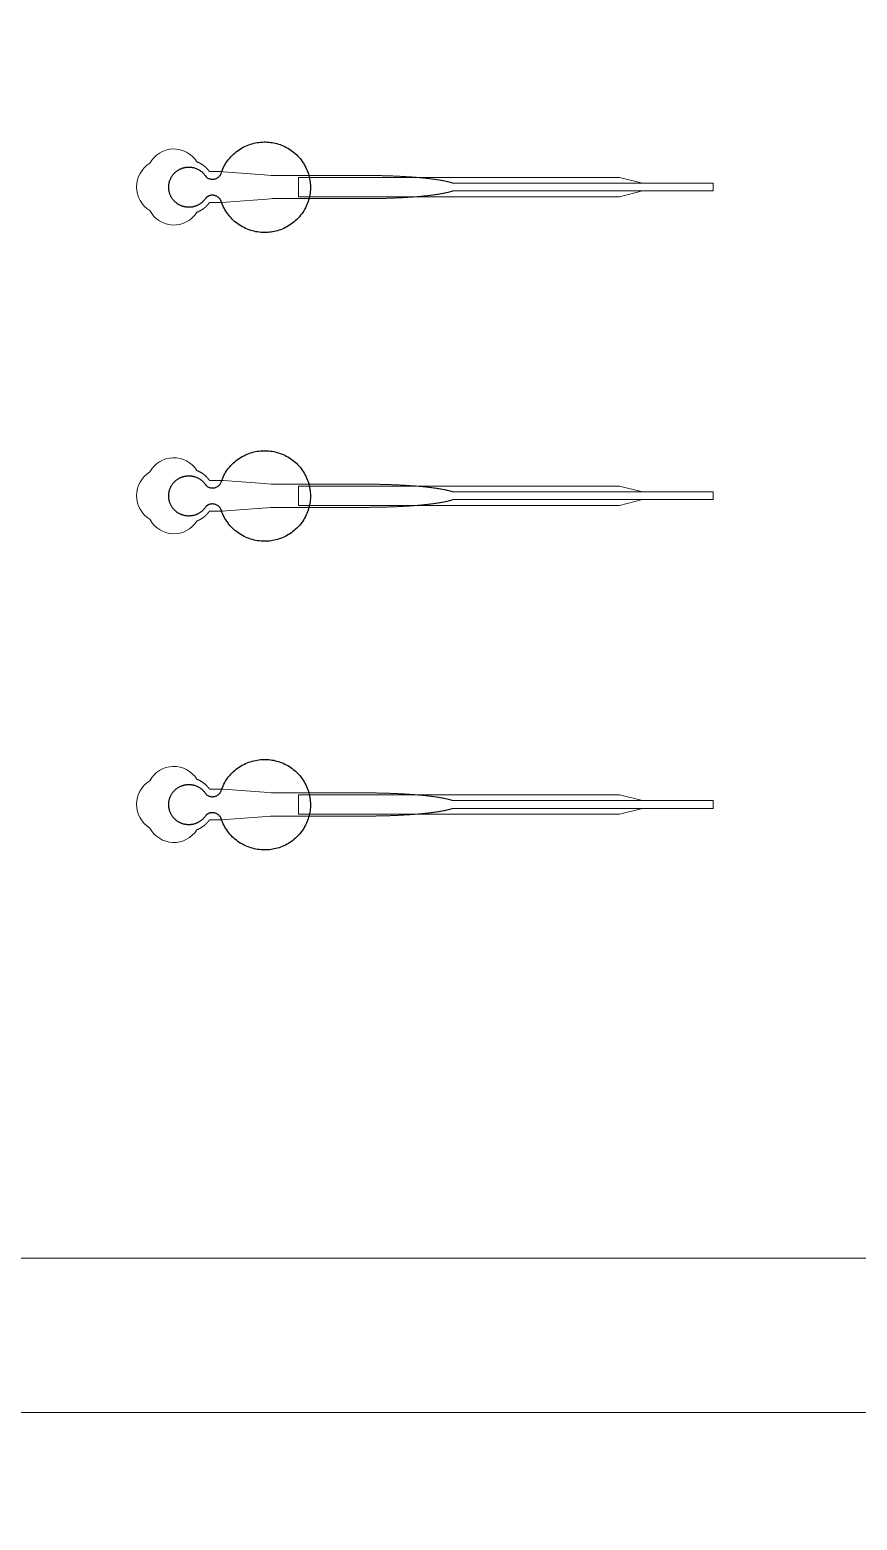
# Model space of a CAD drawing. Header units: inches. Extents: x -52997 to 52003, y -52254 to 52746.
# Drawn here: x -16880 to -11519, y -20643 to -10988 of the extents above; entities that cross this region are included whole.
import ezdxf

# ---------------------------------------------------------------- set-up
doc = ezdxf.new("R2010")
doc.units = ezdxf.units.IN
doc.header["$MEASUREMENT"] = 0
doc.layers.add('1', color=1, linetype='Continuous')
doc.layers.add('2', color=140, linetype='Continuous', lineweight=0)
doc.layers.add('3', color=90, linetype='Continuous', lineweight=0)

msp = doc.modelspace()

# ---------------------------------------------------------------- linework, layer by layer
at = {"layer": '1'}
for points in [[(-16283.4, -47485.7), (0, -47485.7), (16283.4, -47485.7, 5.999107)], [(-16250, -47285.7), (0, -47285.7), (16250, -47285.7, 5.986812)], [(-13685.8, -45485.7), (0, -45485.7), (13685.8, -45485.7, 6.794322)]]:
    msp.add_lwpolyline(points, format="xyb", close=True, dxfattribs=at)
msp.add_circle((-497.2, 245.8), 52500, dxfattribs=at)
for points in [[(-15740.3, -12078.6), (-15718.1, -12055.5), (-15686.5, -12060.7), (-15654.8, -12065.9), (-15641.2, -12094.9), (-15565.8, -12335.8), (-15313.8, -12298.1), (-15061.8, -12260.4), (-15061.7, -12008.3), (-15061.5, -11756.1), (-15313.5, -11718.2), (-15565.5, -11680.3), (-15641.1, -11921.1), (-15654.4, -11949.6), (-15685.2, -11955.3), (-15716.1, -11961.1), (-15738.7, -11939.3), (-15790, -11855.9), (-15884.4, -11882), (-15978.8, -11908.1), (-15980, -12006), (-15981.2, -12104), (-15887.4, -12132.4), (-15793.7, -12160.8), (-15740.3, -12078.6)], [(-15740.3, -14078.6), (-15718.1, -14055.5), (-15686.5, -14060.7), (-15654.8, -14065.9), (-15641.2, -14094.9), (-15565.8, -14335.8), (-15313.8, -14298.1), (-15061.8, -14260.4), (-15061.7, -14008.3), (-15061.5, -13756.1), (-15313.5, -13718.2), (-15565.5, -13680.3), (-15641.1, -13921.1), (-15654.4, -13949.6), (-15685.2, -13955.3), (-15716.1, -13961.1), (-15738.7, -13939.3), (-15790, -13855.9), (-15884.4, -13882), (-15978.8, -13908.1), (-15980, -14006), (-15981.2, -14104), (-15887.4, -14132.4), (-15793.7, -14160.8), (-15740.3, -14078.6)], [(-15740.3, -16078.6), (-15718.1, -16055.5), (-15686.5, -16060.7), (-15654.8, -16065.9), (-15641.2, -16094.9), (-15565.8, -16335.8), (-15313.8, -16298.1), (-15061.8, -16260.4), (-15061.7, -16008.3), (-15061.5, -15756.1), (-15313.5, -15718.2), (-15565.5, -15680.3), (-15641.1, -15921.1), (-15654.4, -15949.6), (-15685.2, -15955.3), (-15716.1, -15961.1), (-15738.7, -15939.3), (-15790, -15855.9), (-15884.4, -15882), (-15978.8, -15908.1), (-15980, -16006), (-15981.2, -16104), (-15887.4, -16132.4), (-15793.7, -16160.8), (-15740.3, -16078.6)]]:
    msp.add_rational_spline(points, [1, 0.884783429184, 1, 0.884783429184, 1, 0.758252289935, 1, 0.758252289935, 1, 0.758252289935, 1, 0.758252289935, 1, 0.888941908896, 1, 0.888941908896, 1, 0.79946124759, 1, 0.79946124759, 1, 0.79946124759, 1, 0.79946124759, 1], degree=2, knots=[0, 0, 0, 0.969535, 0.969535, 1.939069, 1.939069, 3.359405, 3.359405, 4.779741, 4.779741, 6.200078, 6.200078, 7.620414, 7.620414, 8.571947, 8.571947, 9.52348, 9.52348, 10.812277, 10.812277, 12.101074, 12.101074, 13.389871, 13.389871, 14.678668, 14.678668, 14.678668], dxfattribs=at)
at = {"layer": '2'}
for points in [[(-16283.4, -47485.7), (0, -47485.7), (16283.4, -47485.7, 5.999107)], [(-16250, -47285.7), (0, -47285.7), (16250, -47285.7, 5.986812)], [(-13685.8, -45485.7), (0, -45485.7), (13685.8, -45485.7, 6.794322)], [(-15797.6, -12170.4), (-15797.3, -12170.3), (-15796.4, -12170), (-15795.6, -12169.7), (-15794.7, -12169.3), (-15793.9, -12169), (-15793, -12168.6), (-15792.2, -12168.3), (-15791.3, -12167.9), (-15790.5, -12167.5), (-15789.6, -12167.2), (-15788.8, -12166.8), (-15787.9, -12166.4), (-15787.1, -12166), (-15786.2, -12165.6), (-15785.3, -12165.2), (-15784.5, -12164.8), (-15783.6, -12164.4), (-15782.8, -12163.9), (-15781.9, -12163.5), (-15781.1, -12163.1), (-15780.2, -12162.6), (-15779.3, -12162.2), (-15778.5, -12161.7), (-15777.6, -12161.3), (-15776.8, -12160.8), (-15775.9, -12160.3), (-15775.1, -12159.9), (-15774.2, -12159.4), (-15773.3, -12158.9), (-15772.5, -12158.4), (-15771.6, -12157.9), (-15770.8, -12157.4), (-15769.9, -12156.9), (-15769.1, -12156.4), (-15768.2, -12155.8), (-15767.4, -12155.3), (-15766.5, -12154.8), (-15765.7, -12154.2), (-15764.9, -12153.7), (-15764, -12153.1), (-15763.2, -12152.6), (-15762.3, -12152), (-15761.5, -12151.4), (-15760.7, -12150.9), (-15759.8, -12150.3), (-15759, -12149.7), (-15758.2, -12149.1), (-15757.4, -12148.5), (-15756.5, -12147.9), (-15755.7, -12147.3), (-15754.9, -12146.7), (-15754.1, -12146.1), (-15753.3, -12145.5), (-15752.5, -12144.8), (-15751.7, -12144.2), (-15750.9, -12143.6), (-15750.1, -12142.9), (-15749.3, -12142.3), (-15748.5, -12141.7), (-15747.7, -12141), (-15746.9, -12140.4), (-15746.1, -12139.7), (-15745.3, -12139), (-15744.6, -12138.4), (-15743.8, -12137.7), (-15743, -12137), (-15742.3, -12136.3), (-15741.5, -12135.7), (-15740.8, -12135), (-15740, -12134.3), (-15739.3, -12133.6), (-15738.5, -12132.9), (-15737.8, -12132.2), (-15737.1, -12131.5), (-15736.3, -12130.8), (-15735.6, -12130.1), (-15734.9, -12129.3), (-15734.2, -12128.6), (-15733.5, -12127.9), (-15732.8, -12127.2), (-15732.1, -12126.4), (-15731.4, -12125.7), (-15730.7, -12125), (-15730.1, -12124.3), (-15729.4, -12123.5), (-15728.7, -12122.8), (-15728, -12122), (-15727.4, -12121.3), (-15726.7, -12120.5), (-15726.1, -12119.8), (-15725.5, -12119), (-15724.8, -12118.3), (-15724.2, -12117.5), (-15723.6, -12116.8), (-15723, -12116), (-15722.4, -12115.3), (-15721.7, -12114.5), (-15721.1, -12113.7), (-15720.6, -12113), (-15720, -12112.2), (-15719.4, -12111.4), (-15718.8, -12110.7), (-15718.3, -12109.9), (-15717.7, -12109.1), (-15717.1, -12108.4), (-15716.6, -12107.6), (-15716.1, -12106.8), (-15672.5, -12106.8), (-15650.7, -12106.8), (-15639.8, -12106.8), (-15637.1, -12106.8), (-15635.7, -12106.8), (-15635.6, -12106.8), (-15635.6, -12106.8), (-15635.6, -12106.8), (-15635.6, -12106.8), (-15635.6, -12106.8), (-15635.5, -12106.8), (-15635.2, -12106.8), (-15634.5, -12106.7), (-15633.1, -12106.6), (-15630.3, -12106.4), (-15608.3, -12104.7), (-15431.6, -12091.2), (-15343.3, -12084.4), (-15321.2, -12082.7), (-15310.2, -12081.9), (-15309.8, -12081.8), (-15309.7, -12081.8), (-15309.7, -12081.8), (-15309.7, -12081.8), (-15309.6, -12081.8), (-15309.2, -12081.8), (-15048.7, -12081.8), (-15042.4, -12081.8), (-15029.8, -12081.8), (-14929.3, -12081.8), (-14728.3, -12081.8), (-14715.7, -12081.8), (-14709.5, -12081.8), (-14706.3, -12081.8), (-14704.8, -12081.8), (-14704.4, -12081.8), (-14704.2, -12081.8), (-14704.1, -12081.8), (-14704, -12081.8), (-14704, -12081.8), (-14704, -12081.8), (-14703.4, -12081.8), (-14698.8, -12081.8), (-14694.2, -12081.8), (-14689.6, -12081.8), (-14685, -12081.8), (-14680.3, -12081.8), (-14675.7, -12081.7), (-14671, -12081.7), (-14666.3, -12081.7), (-14661.6, -12081.6), (-14656.9, -12081.6), (-14652.2, -12081.6), (-14647.5, -12081.5), (-14642.8, -12081.4), (-14638, -12081.4), (-14633.3, -12081.3), (-14628.5, -12081.2), (-14623.7, -12081.2), (-14619, -12081.1), (-14614.2, -12081), (-14609.4, -12080.9), (-14604.6, -12080.8), (-14599.8, -12080.7), (-14595, -12080.6), (-14590.2, -12080.5), (-14585.3, -12080.3), (-14580.5, -12080.2), (-14575.7, -12080.1), (-14570.9, -12080), (-14566, -12079.8), (-14561.2, -12079.7), (-14556.4, -12079.5), (-14551.6, -12079.4), (-14546.7, -12079.2), (-14541.9, -12079), (-14537.1, -12078.9), (-14532.2, -12078.7), (-14527.4, -12078.5), (-14522.6, -12078.3), (-14517.7, -12078.1), (-14512.9, -12077.9), (-14508.1, -12077.7), (-14503.3, -12077.5), (-14498.5, -12077.3), (-14493.7, -12077.1), (-14488.9, -12076.8), (-14484.1, -12076.6), (-14479.3, -12076.4), (-14474.6, -12076.1), (-14469.8, -12075.9), (-14465.1, -12075.6), (-14460.3, -12075.4), (-14455.6, -12075.1), (-14450.9, -12074.8), (-14446.2, -12074.6), (-14441.5, -12074.3), (-14436.8, -12074), (-14432.1, -12073.7), (-14427.5, -12073.4), (-14422.8, -12073.1), (-14418.2, -12072.8), (-14413.6, -12072.5), (-14409, -12072.1), (-14404.4, -12071.8), (-14402.2, -12071.6), (-14399.9, -12071.5), (-14397.6, -12071.3), (-14395.3, -12071.1), (-14393.1, -12071), (-14390.8, -12070.8), (-14388.6, -12070.6), (-14386.3, -12070.5), (-14384.1, -12070.3), (-14381.9, -12070.1), (-14379.6, -12069.9), (-14377.4, -12069.7), (-14375.2, -12069.6), (-14373, -12069.4), (-14370.8, -12069.2), (-14368.6, -12069), (-14366.4, -12068.8), (-14364.2, -12068.6), (-14362, -12068.5), (-14359.8, -12068.3), (-14357.6, -12068.1), (-14355.4, -12067.9), (-14353.3, -12067.7), (-14351.1, -12067.5), (-14349, -12067.3), (-14346.8, -12067.1), (-14344.7, -12066.9), (-14342.6, -12066.7), (-14340.4, -12066.5), (-14338.3, -12066.3), (-14336.2, -12066.1), (-14334.1, -12065.9), (-14332, -12065.7), (-14329.9, -12065.5), (-14327.8, -12065.3), (-14325.8, -12065.1), (-14323.7, -12064.8), (-14321.6, -12064.6), (-14319.6, -12064.4), (-14317.5, -12064.2), (-14315.5, -12064), (-14313.4, -12063.8), (-14311.4, -12063.5), (-14309.4, -12063.3), (-14307.4, -12063.1), (-14305.4, -12062.9), (-14303.4, -12062.7), (-14301.4, -12062.4), (-14299.4, -12062.2), (-14297.4, -12062), (-14295.5, -12061.8), (-14293.5, -12061.5), (-14291.6, -12061.3), (-14289.6, -12061.1), (-14287.7, -12060.8), (-14285.8, -12060.6), (-14283.9, -12060.4), (-14281.9, -12060.1), (-14280, -12059.9), (-14278.2, -12059.7), (-14276.3, -12059.4), (-14274.4, -12059.2), (-14272.5, -12058.9), (-14270.7, -12058.7), (-14268.8, -12058.5), (-14267, -12058.2), (-14265.2, -12058), (-14263.3, -12057.7), (-14261.5, -12057.5), (-14259.7, -12057.2), (-14257.9, -12057), (-14256.1, -12056.7), (-14254.4, -12056.5), (-14252.6, -12056.2), (-14250.8, -12056), (-14249.1, -12055.7), (-14247.4, -12055.5), (-14245.6, -12055.2), (-14243.9, -12055), (-14242.2, -12054.7), (-14240.5, -12054.5), (-14238.8, -12054.2), (-14237.1, -12053.9), (-14235.5, -12053.7), (-14233.8, -12053.4), (-14232.1, -12053.2), (-14230.5, -12052.9), (-14228.9, -12052.6), (-14227.2, -12052.4), (-14225.6, -12052.1), (-14224, -12051.8), (-14222.4, -12051.6), (-14220.8, -12051.3), (-14219.3, -12051), (-14217.7, -12050.8), (-14216.2, -12050.5), (-14214.6, -12050.2), (-14213.1, -12050), (-14211.6, -12049.7), (-14210, -12049.4), (-14208.5, -12049.1), (-14207, -12048.9), (-14205.6, -12048.6), (-14204.1, -12048.3), (-14202.6, -12048), (-14201.2, -12047.8), (-14199.7, -12047.5), (-14198.3, -12047.2), (-14196.9, -12046.9), (-14195.5, -12046.6), (-14194.1, -12046.4), (-14192.7, -12046.1), (-14191.3, -12045.8), (-14190, -12045.5), (-14188.6, -12045.2), (-14187.3, -12044.9), (-14185.9, -12044.7), (-14184.6, -12044.4), (-14183.3, -12044.1), (-14182, -12043.8), (-14180.7, -12043.5), (-14179.4, -12043.2), (-14178.2, -12043), (-14176.9, -12042.7), (-14175.7, -12042.4), (-14174.4, -12042.1), (-14173.2, -12041.8), (-14172, -12041.5), (-14170.8, -12041.2), (-14169.6, -12040.9), (-14168.4, -12040.6), (-14167.2, -12040.3), (-14166.1, -12040.1), (-14164.9, -12039.8), (-14163.8, -12039.5), (-14162.7, -12039.2), (-14161.5, -12038.9), (-14160.4, -12038.6), (-14159.3, -12038.3), (-14158.3, -12038), (-14157.2, -12037.7), (-14156.1, -12037.4), (-14155.1, -12037.1), (-14154, -12036.8), (-14153, -12036.5), (-14152, -12036.2), (-14151, -12035.9), (-14150, -12035.6), (-14149, -12035.3), (-14148, -12035), (-14147.1, -12034.7), (-14146.1, -12034.4), (-14145.2, -12034.1), (-14144.3, -12033.8), (-14143.3, -12033.5), (-14142.4, -12033.2), (-14141.5, -12032.9), (-14140.7, -12032.6), (-14139.8, -12032.3), (-14138.4, -12031.9), (-12452.7, -12032), (-12452.7, -11981.8), (-14138.3, -11981.8), (-14138.6, -11981.7), (-14139.4, -11981.4), (-14140.3, -11981.1), (-14141.2, -11980.8), (-14142.1, -11980.5), (-14143, -11980.2), (-14143.9, -11979.9), (-14144.8, -11979.6), (-14145.8, -11979.3), (-14146.7, -11979), (-14147.7, -11978.7), (-14148.7, -11978.4), (-14149.6, -11978.1), (-14150.6, -11977.8), (-14151.6, -11977.5), (-14152.7, -11977.2), (-14153.7, -11976.9), (-14154.7, -11976.6), (-14155.8, -11976.3), (-14156.8, -11976.1), (-14157.9, -11975.8), (-14159, -11975.5), (-14160.1, -11975.2), (-14161.2, -11974.9), (-14162.3, -11974.6), (-14163.4, -11974.3), (-14164.6, -11974), (-14165.7, -11973.7), (-14166.9, -11973.4), (-14168, -11973.1), (-14169.2, -11972.8), (-14170.4, -11972.5), (-14171.6, -11972.2), (-14172.8, -11971.9), (-14174.1, -11971.7), (-14175.3, -11971.4), (-14176.5, -11971.1), (-14177.8, -11970.8), (-14179.1, -11970.5), (-14180.3, -11970.2), (-14181.6, -11969.9), (-14182.9, -11969.6), (-14184.3, -11969.4), (-14185.6, -11969.1), (-14186.9, -11968.8), (-14188.3, -11968.5), (-14189.6, -11968.2), (-14191, -11967.9), (-14192.4, -11967.7), (-14193.7, -11967.4), (-14195.1, -11967.1), (-14196.5, -11966.8), (-14198, -11966.5), (-14199.4, -11966.3), (-14200.8, -11966), (-14202.3, -11965.7), (-14203.7, -11965.4), (-14205.2, -11965.1), (-14206.7, -11964.9), (-14208.2, -11964.6), (-14209.7, -11964.3), (-14211.2, -11964), (-14212.7, -11963.8), (-14214.3, -11963.5), (-14215.8, -11963.2), (-14217.4, -11963), (-14218.9, -11962.7), (-14220.5, -11962.4), (-14222.1, -11962.2), (-14223.7, -11961.9), (-14225.3, -11961.6), (-14226.9, -11961.4), (-14228.5, -11961.1), (-14230.1, -11960.8), (-14231.8, -11960.6), (-14233.4, -11960.3), (-14235.1, -11960), (-14236.8, -11959.8), (-14238.4, -11959.5), (-14240.1, -11959.3), (-14241.8, -11959), (-14243.6, -11958.7), (-14245.3, -11958.5), (-14247, -11958.2), (-14248.7, -11958), (-14250.5, -11957.7), (-14252.2, -11957.5), (-14254, -11957.2), (-14255.8, -11957), (-14257.6, -11956.7), (-14259.4, -11956.5), (-14261.2, -11956.2), (-14263, -11956), (-14264.8, -11955.7), (-14266.6, -11955.5), (-14268.5, -11955.2), (-14270.3, -11955), (-14272.2, -11954.8), (-14274, -11954.5), (-14275.9, -11954.3), (-14277.8, -11954), (-14279.7, -11953.8), (-14281.6, -11953.6), (-14283.5, -11953.3), (-14285.4, -11953.1), (-14287.3, -11952.9), (-14289.2, -11952.6), (-14291.2, -11952.4), (-14293.1, -11952.2), (-14295.1, -11951.9), (-14297, -11951.7), (-14299, -11951.5), (-14301, -11951.3), (-14303, -11951), (-14305, -11950.8), (-14307, -11950.6), (-14309, -11950.4), (-14311, -11950.2), (-14313, -11949.9), (-14315, -11949.7), (-14317.1, -11949.5), (-14319.1, -11949.3), (-14321.2, -11949.1), (-14323.2, -11948.9), (-14325.3, -11948.7), (-14327.4, -11948.4), (-14329.5, -11948.2), (-14331.6, -11948), (-14333.6, -11947.8), (-14335.7, -11947.6), (-14337.9, -11947.4), (-14340, -11947.2), (-14342.1, -11947), (-14344.2, -11946.8), (-14346.4, -11946.6), (-14348.5, -11946.4), (-14350.6, -11946.2), (-14352.8, -11946), (-14354.9, -11945.8), (-14357.1, -11945.6), (-14359.3, -11945.4), (-14361.5, -11945.3), (-14363.6, -11945.1), (-14365.8, -11944.9), (-14368, -11944.7), (-14370.2, -11944.5), (-14372.4, -11944.3), (-14374.6, -11944.1), (-14376.8, -11944), (-14379.1, -11943.8), (-14381.3, -11943.6), (-14383.5, -11943.4), (-14385.8, -11943.2), (-14388, -11943.1), (-14390.2, -11942.9), (-14392.5, -11942.7), (-14394.7, -11942.6), (-14397, -11942.4), (-14399.3, -11942.2), (-14401.5, -11942.1), (-14406.1, -11941.7), (-14410.7, -11941.4), (-14415.2, -11941.1), (-14419.8, -11940.8), (-14424.5, -11940.5), (-14429.1, -11940.2), (-14433.7, -11939.9), (-14438.4, -11939.6), (-14443.1, -11939.3), (-14447.7, -11939), (-14452.4, -11938.7), (-14457.2, -11938.5), (-14461.9, -11938.2), (-14466.6, -11937.9), (-14471.3, -11937.7), (-14476.1, -11937.5), (-14480.8, -11937.2), (-14485.6, -11937), (-14490.4, -11936.7), (-14495.1, -11936.5), (-14499.9, -11936.3), (-14504.7, -11936.1), (-14509.5, -11935.9), (-14514.3, -11935.7), (-14519.1, -11935.5), (-14523.9, -11935.3), (-14528.7, -11935.1), (-14533.5, -11934.9), (-14538.3, -11934.7), (-14543.1, -11934.6), (-14547.9, -11934.4), (-14552.7, -11934.3), (-14557.6, -11934.1), (-14562.4, -11933.9), (-14567.2, -11933.8), (-14572, -11933.7), (-14576.8, -11933.5), (-14581.6, -11933.4), (-14586.4, -11933.3), (-14591.2, -11933.2), (-14595.9, -11933.1), (-14600.7, -11932.9), (-14605.5, -11932.8), (-14610.3, -11932.8), (-14615, -11932.7), (-14619.8, -11932.6), (-14624.5, -11932.5), (-14629.3, -11932.4), (-14634, -11932.3), (-14638.7, -11932.3), (-14643.4, -11932.2), (-14648.1, -11932.2), (-14652.8, -11932.1), (-14657.5, -11932.1), (-14662.2, -11932), (-14666.8, -11932), (-14671.5, -11931.9), (-14676.1, -11931.9), (-14680.7, -11931.9), (-14685.3, -11931.9), (-14689.9, -11931.9), (-14692.2, -11931.8), (-14692.8, -11931.8), (-14693.1, -11931.8), (-14693.2, -11931.8), (-14693.4, -11931.8), (-14695, -11931.8), (-14701.4, -11931.8), (-14714.1, -11931.8), (-14765.1, -11931.8), (-14969.1, -11931.8), (-15020, -11931.8), (-15045.5, -11931.8), (-15051.9, -11931.8), (-15053.5, -11931.8), (-15309.3, -11931.8), (-15309.7, -11931.8), (-15309.7, -11931.8), (-15309.7, -11931.8), (-15309.8, -11931.8), (-15309.9, -11931.8), (-15310.2, -11931.8), (-15311.6, -11931.7), (-15317.1, -11931.3), (-15361.3, -11927.9), (-15449.6, -11921.1), (-15626.2, -11907.6), (-15631.8, -11907.1), (-15634.5, -11906.9), (-15635.2, -11906.9), (-15635.6, -11906.8), (-15635.6, -11906.8), (-15635.6, -11906.8), (-15635.6, -11906.8), (-15635.6, -11906.8), (-15635.7, -11906.8), (-15635.7, -11906.8), (-15636, -11906.8), (-15638.8, -11906.8), (-15644.2, -11906.8), (-15655.1, -11906.8), (-15676.9, -11906.8), (-15698.7, -11906.8), (-15709.6, -11906.8), (-15715, -11906.8), (-15715.7, -11906.8), (-15715.9, -11906.8), (-15716, -11906.8), (-15716, -11906.8), (-15716, -11906.8), (-15716.1, -11906.8), (-15716.1, -11906.8), (-15716.5, -11906.2), (-15717.3, -11905.1), (-15718.1, -11904), (-15718.9, -11902.9), (-15719.7, -11901.8), (-15720.6, -11900.6), (-15721.4, -11899.5), (-15722.3, -11898.4), (-15723.2, -11897.3), (-15724.1, -11896.2), (-15725, -11895.1), (-15725.9, -11894), (-15726.9, -11892.9), (-15727.8, -11891.8), (-15728.8, -11890.7), (-15729.8, -11889.6), (-15730.8, -11888.5), (-15731.8, -11887.5), (-15732.8, -11886.4), (-15733.8, -11885.3), (-15734.9, -11884.3), (-15735.9, -11883.2), (-15737, -11882.2), (-15738, -11881.1), (-15739.1, -11880.1), (-15740.2, -11879), (-15741.3, -11878), (-15742.5, -11877), (-15743.6, -11876), (-15744.7, -11875), (-15745.9, -11874), (-15747.1, -11873), (-15748.2, -11872), (-15749.4, -11871), (-15750.6, -11870.1), (-15751.8, -11869.1), (-15753.1, -11868.2), (-15754.3, -11867.2), (-15755.5, -11866.3), (-15756.8, -11865.4), (-15758, -11864.5), (-15759.3, -11863.6), (-15760.6, -11862.7), (-15761.9, -11861.8), (-15763.2, -11861), (-15764.5, -11860.1), (-15765.8, -11859.3), (-15767.1, -11858.4), (-15768.4, -11857.6), (-15769.8, -11856.8), (-15771.1, -11856), (-15772.5, -11855.2), (-15773.8, -11854.4), (-15775.2, -11853.6), (-15776.6, -11852.9), (-15777.9, -11852.1), (-15779.3, -11851.4), (-15780.7, -11850.7), (-15782.1, -11850), (-15783.5, -11849.3), (-15784.9, -11848.6), (-15786.3, -11848), (-15787.7, -11847.3), (-15789.1, -11846.7), (-15790.6, -11846.1), (-15792, -11845.5), (-15793.4, -11844.9), (-15794.9, -11844.3), (-15796.3, -11843.7), (-15797.5, -11843.2, 0.576044), (-16102.1, -11852.6, 0.560065), (-16102.1, -12159.1, 0.578435)], [(-15797.6, -14170.4), (-15797.3, -14170.3), (-15796.4, -14170), (-15795.6, -14169.7), (-15794.7, -14169.3), (-15793.9, -14169), (-15793, -14168.6), (-15792.2, -14168.3), (-15791.3, -14167.9), (-15790.5, -14167.5), (-15789.6, -14167.2), (-15788.8, -14166.8), (-15787.9, -14166.4), (-15787.1, -14166), (-15786.2, -14165.6), (-15785.3, -14165.2), (-15784.5, -14164.8), (-15783.6, -14164.4), (-15782.8, -14163.9), (-15781.9, -14163.5), (-15781.1, -14163.1), (-15780.2, -14162.6), (-15779.3, -14162.2), (-15778.5, -14161.7), (-15777.6, -14161.3), (-15776.8, -14160.8), (-15775.9, -14160.3), (-15775.1, -14159.9), (-15774.2, -14159.4), (-15773.3, -14158.9), (-15772.5, -14158.4), (-15771.6, -14157.9), (-15770.8, -14157.4), (-15769.9, -14156.9), (-15769.1, -14156.4), (-15768.2, -14155.8), (-15767.4, -14155.3), (-15766.5, -14154.8), (-15765.7, -14154.2), (-15764.9, -14153.7), (-15764, -14153.1), (-15763.2, -14152.6), (-15762.3, -14152), (-15761.5, -14151.4), (-15760.7, -14150.9), (-15759.8, -14150.3), (-15759, -14149.7), (-15758.2, -14149.1), (-15757.4, -14148.5), (-15756.5, -14147.9), (-15755.7, -14147.3), (-15754.9, -14146.7), (-15754.1, -14146.1), (-15753.3, -14145.5), (-15752.5, -14144.8), (-15751.7, -14144.2), (-15750.9, -14143.6), (-15750.1, -14142.9), (-15749.3, -14142.3), (-15748.5, -14141.7), (-15747.7, -14141), (-15746.9, -14140.4), (-15746.1, -14139.7), (-15745.3, -14139), (-15744.6, -14138.4), (-15743.8, -14137.7), (-15743, -14137), (-15742.3, -14136.3), (-15741.5, -14135.7), (-15740.8, -14135), (-15740, -14134.3), (-15739.3, -14133.6), (-15738.5, -14132.9), (-15737.8, -14132.2), (-15737.1, -14131.5), (-15736.3, -14130.8), (-15735.6, -14130.1), (-15734.9, -14129.3), (-15734.2, -14128.6), (-15733.5, -14127.9), (-15732.8, -14127.2), (-15732.1, -14126.4), (-15731.4, -14125.7), (-15730.7, -14125), (-15730.1, -14124.3), (-15729.4, -14123.5), (-15728.7, -14122.8), (-15728, -14122), (-15727.4, -14121.3), (-15726.7, -14120.5), (-15726.1, -14119.8), (-15725.5, -14119), (-15724.8, -14118.3), (-15724.2, -14117.5), (-15723.6, -14116.8), (-15723, -14116), (-15722.4, -14115.3), (-15721.7, -14114.5), (-15721.1, -14113.7), (-15720.6, -14113), (-15720, -14112.2), (-15719.4, -14111.4), (-15718.8, -14110.7), (-15718.3, -14109.9), (-15717.7, -14109.1), (-15717.1, -14108.4), (-15716.6, -14107.6), (-15716.1, -14106.8), (-15672.5, -14106.8), (-15650.7, -14106.8), (-15639.8, -14106.8), (-15637.1, -14106.8), (-15635.7, -14106.8), (-15635.6, -14106.8), (-15635.6, -14106.8), (-15635.6, -14106.8), (-15635.6, -14106.8), (-15635.6, -14106.8), (-15635.5, -14106.8), (-15635.2, -14106.8), (-15634.5, -14106.7), (-15633.1, -14106.6), (-15630.3, -14106.4), (-15608.3, -14104.7), (-15431.6, -14091.2), (-15343.3, -14084.4), (-15321.2, -14082.7), (-15310.2, -14081.9), (-15309.8, -14081.8), (-15309.7, -14081.8), (-15309.7, -14081.8), (-15309.7, -14081.8), (-15309.6, -14081.8), (-15309.2, -14081.8), (-15048.7, -14081.8), (-15042.4, -14081.8), (-15029.8, -14081.8), (-14929.3, -14081.8), (-14728.3, -14081.8), (-14715.7, -14081.8), (-14709.5, -14081.8), (-14706.3, -14081.8), (-14704.8, -14081.8), (-14704.4, -14081.8), (-14704.2, -14081.8), (-14704.1, -14081.8), (-14704, -14081.8), (-14704, -14081.8), (-14704, -14081.8), (-14703.4, -14081.8), (-14698.8, -14081.8), (-14694.2, -14081.8), (-14689.6, -14081.8), (-14685, -14081.8), (-14680.3, -14081.8), (-14675.7, -14081.7), (-14671, -14081.7), (-14666.3, -14081.7), (-14661.6, -14081.6), (-14656.9, -14081.6), (-14652.2, -14081.6), (-14647.5, -14081.5), (-14642.8, -14081.4), (-14638, -14081.4), (-14633.3, -14081.3), (-14628.5, -14081.2), (-14623.7, -14081.2), (-14619, -14081.1), (-14614.2, -14081), (-14609.4, -14080.9), (-14604.6, -14080.8), (-14599.8, -14080.7), (-14595, -14080.6), (-14590.2, -14080.5), (-14585.3, -14080.3), (-14580.5, -14080.2), (-14575.7, -14080.1), (-14570.9, -14080), (-14566, -14079.8), (-14561.2, -14079.7), (-14556.4, -14079.5), (-14551.6, -14079.4), (-14546.7, -14079.2), (-14541.9, -14079), (-14537.1, -14078.9), (-14532.2, -14078.7), (-14527.4, -14078.5), (-14522.6, -14078.3), (-14517.7, -14078.1), (-14512.9, -14077.9), (-14508.1, -14077.7), (-14503.3, -14077.5), (-14498.5, -14077.3), (-14493.7, -14077.1), (-14488.9, -14076.8), (-14484.1, -14076.6), (-14479.3, -14076.4), (-14474.6, -14076.1), (-14469.8, -14075.9), (-14465.1, -14075.6), (-14460.3, -14075.4), (-14455.6, -14075.1), (-14450.9, -14074.8), (-14446.2, -14074.6), (-14441.5, -14074.3), (-14436.8, -14074), (-14432.1, -14073.7), (-14427.5, -14073.4), (-14422.8, -14073.1), (-14418.2, -14072.8), (-14413.6, -14072.5), (-14409, -14072.1), (-14404.4, -14071.8), (-14402.2, -14071.6), (-14399.9, -14071.5), (-14397.6, -14071.3), (-14395.3, -14071.1), (-14393.1, -14071), (-14390.8, -14070.8), (-14388.6, -14070.6), (-14386.3, -14070.5), (-14384.1, -14070.3), (-14381.9, -14070.1), (-14379.6, -14069.9), (-14377.4, -14069.7), (-14375.2, -14069.6), (-14373, -14069.4), (-14370.8, -14069.2), (-14368.6, -14069), (-14366.4, -14068.8), (-14364.2, -14068.6), (-14362, -14068.5), (-14359.8, -14068.3), (-14357.6, -14068.1), (-14355.4, -14067.9), (-14353.3, -14067.7), (-14351.1, -14067.5), (-14349, -14067.3), (-14346.8, -14067.1), (-14344.7, -14066.9), (-14342.6, -14066.7), (-14340.4, -14066.5), (-14338.3, -14066.3), (-14336.2, -14066.1), (-14334.1, -14065.9), (-14332, -14065.7), (-14329.9, -14065.5), (-14327.8, -14065.3), (-14325.8, -14065.1), (-14323.7, -14064.8), (-14321.6, -14064.6), (-14319.6, -14064.4), (-14317.5, -14064.2), (-14315.5, -14064), (-14313.4, -14063.8), (-14311.4, -14063.5), (-14309.4, -14063.3), (-14307.4, -14063.1), (-14305.4, -14062.9), (-14303.4, -14062.7), (-14301.4, -14062.4), (-14299.4, -14062.2), (-14297.4, -14062), (-14295.5, -14061.8), (-14293.5, -14061.5), (-14291.6, -14061.3), (-14289.6, -14061.1), (-14287.7, -14060.8), (-14285.8, -14060.6), (-14283.9, -14060.4), (-14281.9, -14060.1), (-14280, -14059.9), (-14278.2, -14059.7), (-14276.3, -14059.4), (-14274.4, -14059.2), (-14272.5, -14058.9), (-14270.7, -14058.7), (-14268.8, -14058.5), (-14267, -14058.2), (-14265.2, -14058), (-14263.3, -14057.7), (-14261.5, -14057.5), (-14259.7, -14057.2), (-14257.9, -14057), (-14256.1, -14056.7), (-14254.4, -14056.5), (-14252.6, -14056.2), (-14250.8, -14056), (-14249.1, -14055.7), (-14247.4, -14055.5), (-14245.6, -14055.2), (-14243.9, -14055), (-14242.2, -14054.7), (-14240.5, -14054.5), (-14238.8, -14054.2), (-14237.1, -14053.9), (-14235.5, -14053.7), (-14233.8, -14053.4), (-14232.1, -14053.2), (-14230.5, -14052.9), (-14228.9, -14052.6), (-14227.2, -14052.4), (-14225.6, -14052.1), (-14224, -14051.8), (-14222.4, -14051.6), (-14220.8, -14051.3), (-14219.3, -14051), (-14217.7, -14050.8), (-14216.2, -14050.5), (-14214.6, -14050.2), (-14213.1, -14050), (-14211.6, -14049.7), (-14210, -14049.4), (-14208.5, -14049.1), (-14207, -14048.9), (-14205.6, -14048.6), (-14204.1, -14048.3), (-14202.6, -14048), (-14201.2, -14047.8), (-14199.7, -14047.5), (-14198.3, -14047.2), (-14196.9, -14046.9), (-14195.5, -14046.6), (-14194.1, -14046.4), (-14192.7, -14046.1), (-14191.3, -14045.8), (-14190, -14045.5), (-14188.6, -14045.2), (-14187.3, -14044.9), (-14185.9, -14044.7), (-14184.6, -14044.4), (-14183.3, -14044.1), (-14182, -14043.8), (-14180.7, -14043.5), (-14179.4, -14043.2), (-14178.2, -14043), (-14176.9, -14042.7), (-14175.7, -14042.4), (-14174.4, -14042.1), (-14173.2, -14041.8), (-14172, -14041.5), (-14170.8, -14041.2), (-14169.6, -14040.9), (-14168.4, -14040.6), (-14167.2, -14040.3), (-14166.1, -14040.1), (-14164.9, -14039.8), (-14163.8, -14039.5), (-14162.7, -14039.2), (-14161.5, -14038.9), (-14160.4, -14038.6), (-14159.3, -14038.3), (-14158.3, -14038), (-14157.2, -14037.7), (-14156.1, -14037.4), (-14155.1, -14037.1), (-14154, -14036.8), (-14153, -14036.5), (-14152, -14036.2), (-14151, -14035.9), (-14150, -14035.6), (-14149, -14035.3), (-14148, -14035), (-14147.1, -14034.7), (-14146.1, -14034.4), (-14145.2, -14034.1), (-14144.3, -14033.8), (-14143.3, -14033.5), (-14142.4, -14033.2), (-14141.5, -14032.9), (-14140.7, -14032.6), (-14139.8, -14032.3), (-14138.4, -14031.9), (-12452.7, -14032), (-12452.7, -13981.8), (-14138.3, -13981.8), (-14138.6, -13981.7), (-14139.4, -13981.4), (-14140.3, -13981.1), (-14141.2, -13980.8), (-14142.1, -13980.5), (-14143, -13980.2), (-14143.9, -13979.9), (-14144.8, -13979.6), (-14145.8, -13979.3), (-14146.7, -13979), (-14147.7, -13978.7), (-14148.7, -13978.4), (-14149.6, -13978.1), (-14150.6, -13977.8), (-14151.6, -13977.5), (-14152.7, -13977.2), (-14153.7, -13976.9), (-14154.7, -13976.6), (-14155.8, -13976.3), (-14156.8, -13976.1), (-14157.9, -13975.8), (-14159, -13975.5), (-14160.1, -13975.2), (-14161.2, -13974.9), (-14162.3, -13974.6), (-14163.4, -13974.3), (-14164.6, -13974), (-14165.7, -13973.7), (-14166.9, -13973.4), (-14168, -13973.1), (-14169.2, -13972.8), (-14170.4, -13972.5), (-14171.6, -13972.2), (-14172.8, -13971.9), (-14174.1, -13971.7), (-14175.3, -13971.4), (-14176.5, -13971.1), (-14177.8, -13970.8), (-14179.1, -13970.5), (-14180.3, -13970.2), (-14181.6, -13969.9), (-14182.9, -13969.6), (-14184.3, -13969.4), (-14185.6, -13969.1), (-14186.9, -13968.8), (-14188.3, -13968.5), (-14189.6, -13968.2), (-14191, -13967.9), (-14192.4, -13967.7), (-14193.7, -13967.4), (-14195.1, -13967.1), (-14196.5, -13966.8), (-14198, -13966.5), (-14199.4, -13966.3), (-14200.8, -13966), (-14202.3, -13965.7), (-14203.7, -13965.4), (-14205.2, -13965.1), (-14206.7, -13964.9), (-14208.2, -13964.6), (-14209.7, -13964.3), (-14211.2, -13964), (-14212.7, -13963.8), (-14214.3, -13963.5), (-14215.8, -13963.2), (-14217.4, -13963), (-14218.9, -13962.7), (-14220.5, -13962.4), (-14222.1, -13962.2), (-14223.7, -13961.9), (-14225.3, -13961.6), (-14226.9, -13961.4), (-14228.5, -13961.1), (-14230.1, -13960.8), (-14231.8, -13960.6), (-14233.4, -13960.3), (-14235.1, -13960), (-14236.8, -13959.8), (-14238.4, -13959.5), (-14240.1, -13959.3), (-14241.8, -13959), (-14243.6, -13958.7), (-14245.3, -13958.5), (-14247, -13958.2), (-14248.7, -13958), (-14250.5, -13957.7), (-14252.2, -13957.5), (-14254, -13957.2), (-14255.8, -13957), (-14257.6, -13956.7), (-14259.4, -13956.5), (-14261.2, -13956.2), (-14263, -13956), (-14264.8, -13955.7), (-14266.6, -13955.5), (-14268.5, -13955.2), (-14270.3, -13955), (-14272.2, -13954.8), (-14274, -13954.5), (-14275.9, -13954.3), (-14277.8, -13954), (-14279.7, -13953.8), (-14281.6, -13953.6), (-14283.5, -13953.3), (-14285.4, -13953.1), (-14287.3, -13952.9), (-14289.2, -13952.6), (-14291.2, -13952.4), (-14293.1, -13952.2), (-14295.1, -13951.9), (-14297, -13951.7), (-14299, -13951.5), (-14301, -13951.3), (-14303, -13951), (-14305, -13950.8), (-14307, -13950.6), (-14309, -13950.4), (-14311, -13950.2), (-14313, -13949.9), (-14315, -13949.7), (-14317.1, -13949.5), (-14319.1, -13949.3), (-14321.2, -13949.1), (-14323.2, -13948.9), (-14325.3, -13948.7), (-14327.4, -13948.4), (-14329.5, -13948.2), (-14331.6, -13948), (-14333.6, -13947.8), (-14335.7, -13947.6), (-14337.9, -13947.4), (-14340, -13947.2), (-14342.1, -13947), (-14344.2, -13946.8), (-14346.4, -13946.6), (-14348.5, -13946.4), (-14350.6, -13946.2), (-14352.8, -13946), (-14354.9, -13945.8), (-14357.1, -13945.6), (-14359.3, -13945.4), (-14361.5, -13945.3), (-14363.6, -13945.1), (-14365.8, -13944.9), (-14368, -13944.7), (-14370.2, -13944.5), (-14372.4, -13944.3), (-14374.6, -13944.1), (-14376.8, -13944), (-14379.1, -13943.8), (-14381.3, -13943.6), (-14383.5, -13943.4), (-14385.8, -13943.2), (-14388, -13943.1), (-14390.2, -13942.9), (-14392.5, -13942.7), (-14394.7, -13942.6), (-14397, -13942.4), (-14399.3, -13942.2), (-14401.5, -13942.1), (-14406.1, -13941.7), (-14410.7, -13941.4), (-14415.2, -13941.1), (-14419.8, -13940.8), (-14424.5, -13940.5), (-14429.1, -13940.2), (-14433.7, -13939.9), (-14438.4, -13939.6), (-14443.1, -13939.3), (-14447.7, -13939), (-14452.4, -13938.7), (-14457.2, -13938.5), (-14461.9, -13938.2), (-14466.6, -13937.9), (-14471.3, -13937.7), (-14476.1, -13937.5), (-14480.8, -13937.2), (-14485.6, -13937), (-14490.4, -13936.7), (-14495.1, -13936.5), (-14499.9, -13936.3), (-14504.7, -13936.1), (-14509.5, -13935.9), (-14514.3, -13935.7), (-14519.1, -13935.5), (-14523.9, -13935.3), (-14528.7, -13935.1), (-14533.5, -13934.9), (-14538.3, -13934.7), (-14543.1, -13934.6), (-14547.9, -13934.4), (-14552.7, -13934.3), (-14557.6, -13934.1), (-14562.4, -13933.9), (-14567.2, -13933.8), (-14572, -13933.7), (-14576.8, -13933.5), (-14581.6, -13933.4), (-14586.4, -13933.3), (-14591.2, -13933.2), (-14595.9, -13933.1), (-14600.7, -13932.9), (-14605.5, -13932.8), (-14610.3, -13932.8), (-14615, -13932.7), (-14619.8, -13932.6), (-14624.5, -13932.5), (-14629.3, -13932.4), (-14634, -13932.3), (-14638.7, -13932.3), (-14643.4, -13932.2), (-14648.1, -13932.2), (-14652.8, -13932.1), (-14657.5, -13932.1), (-14662.2, -13932), (-14666.8, -13932), (-14671.5, -13931.9), (-14676.1, -13931.9), (-14680.7, -13931.9), (-14685.3, -13931.9), (-14689.9, -13931.9), (-14692.2, -13931.8), (-14692.8, -13931.8), (-14693.1, -13931.8), (-14693.2, -13931.8), (-14693.4, -13931.8), (-14695, -13931.8), (-14701.4, -13931.8), (-14714.1, -13931.8), (-14765.1, -13931.8), (-14969.1, -13931.8), (-15020, -13931.8), (-15045.5, -13931.8), (-15051.9, -13931.8), (-15053.5, -13931.8), (-15309.3, -13931.8), (-15309.7, -13931.8), (-15309.7, -13931.8), (-15309.7, -13931.8), (-15309.8, -13931.8), (-15309.9, -13931.8), (-15310.2, -13931.8), (-15311.6, -13931.7), (-15317.1, -13931.3), (-15361.3, -13927.9), (-15449.6, -13921.1), (-15626.2, -13907.6), (-15631.8, -13907.1), (-15634.5, -13906.9), (-15635.2, -13906.9), (-15635.6, -13906.8), (-15635.6, -13906.8), (-15635.6, -13906.8), (-15635.6, -13906.8), (-15635.6, -13906.8), (-15635.7, -13906.8), (-15635.7, -13906.8), (-15636, -13906.8), (-15638.8, -13906.8), (-15644.2, -13906.8), (-15655.1, -13906.8), (-15676.9, -13906.8), (-15698.7, -13906.8), (-15709.6, -13906.8), (-15715, -13906.8), (-15715.7, -13906.8), (-15715.9, -13906.8), (-15716, -13906.8), (-15716, -13906.8), (-15716, -13906.8), (-15716.1, -13906.8), (-15716.1, -13906.8), (-15716.5, -13906.2), (-15717.3, -13905.1), (-15718.1, -13904), (-15718.9, -13902.9), (-15719.7, -13901.8), (-15720.6, -13900.6), (-15721.4, -13899.5), (-15722.3, -13898.4), (-15723.2, -13897.3), (-15724.1, -13896.2), (-15725, -13895.1), (-15725.9, -13894), (-15726.9, -13892.9), (-15727.8, -13891.8), (-15728.8, -13890.7), (-15729.8, -13889.6), (-15730.8, -13888.5), (-15731.8, -13887.5), (-15732.8, -13886.4), (-15733.8, -13885.3), (-15734.9, -13884.3), (-15735.9, -13883.2), (-15737, -13882.2), (-15738, -13881.1), (-15739.1, -13880.1), (-15740.2, -13879), (-15741.3, -13878), (-15742.5, -13877), (-15743.6, -13876), (-15744.7, -13875), (-15745.9, -13874), (-15747.1, -13873), (-15748.2, -13872), (-15749.4, -13871), (-15750.6, -13870.1), (-15751.8, -13869.1), (-15753.1, -13868.2), (-15754.3, -13867.2), (-15755.5, -13866.3), (-15756.8, -13865.4), (-15758, -13864.5), (-15759.3, -13863.6), (-15760.6, -13862.7), (-15761.9, -13861.8), (-15763.2, -13861), (-15764.5, -13860.1), (-15765.8, -13859.3), (-15767.1, -13858.4), (-15768.4, -13857.6), (-15769.8, -13856.8), (-15771.1, -13856), (-15772.5, -13855.2), (-15773.8, -13854.4), (-15775.2, -13853.6), (-15776.6, -13852.9), (-15777.9, -13852.1), (-15779.3, -13851.4), (-15780.7, -13850.7), (-15782.1, -13850), (-15783.5, -13849.3), (-15784.9, -13848.6), (-15786.3, -13848), (-15787.7, -13847.3), (-15789.1, -13846.7), (-15790.6, -13846.1), (-15792, -13845.5), (-15793.4, -13844.9), (-15794.9, -13844.3), (-15796.3, -13843.7), (-15797.5, -13843.2, 0.576044), (-16102.1, -13852.6, 0.560065), (-16102.1, -14159.1, 0.578435)], [(-15797.6, -16170.4), (-15797.3, -16170.3), (-15796.4, -16170), (-15795.6, -16169.7), (-15794.7, -16169.3), (-15793.9, -16169), (-15793, -16168.6), (-15792.2, -16168.3), (-15791.3, -16167.9), (-15790.5, -16167.5), (-15789.6, -16167.2), (-15788.8, -16166.8), (-15787.9, -16166.4), (-15787.1, -16166), (-15786.2, -16165.6), (-15785.3, -16165.2), (-15784.5, -16164.8), (-15783.6, -16164.4), (-15782.8, -16163.9), (-15781.9, -16163.5), (-15781.1, -16163.1), (-15780.2, -16162.6), (-15779.3, -16162.2), (-15778.5, -16161.7), (-15777.6, -16161.3), (-15776.8, -16160.8), (-15775.9, -16160.3), (-15775.1, -16159.9), (-15774.2, -16159.4), (-15773.3, -16158.9), (-15772.5, -16158.4), (-15771.6, -16157.9), (-15770.8, -16157.4), (-15769.9, -16156.9), (-15769.1, -16156.4), (-15768.2, -16155.8), (-15767.4, -16155.3), (-15766.5, -16154.8), (-15765.7, -16154.2), (-15764.9, -16153.7), (-15764, -16153.1), (-15763.2, -16152.6), (-15762.3, -16152), (-15761.5, -16151.4), (-15760.7, -16150.9), (-15759.8, -16150.3), (-15759, -16149.7), (-15758.2, -16149.1), (-15757.4, -16148.5), (-15756.5, -16147.9), (-15755.7, -16147.3), (-15754.9, -16146.7), (-15754.1, -16146.1), (-15753.3, -16145.5), (-15752.5, -16144.8), (-15751.7, -16144.2), (-15750.9, -16143.6), (-15750.1, -16142.9), (-15749.3, -16142.3), (-15748.5, -16141.7), (-15747.7, -16141), (-15746.9, -16140.4), (-15746.1, -16139.7), (-15745.3, -16139), (-15744.6, -16138.4), (-15743.8, -16137.7), (-15743, -16137), (-15742.3, -16136.3), (-15741.5, -16135.7), (-15740.8, -16135), (-15740, -16134.3), (-15739.3, -16133.6), (-15738.5, -16132.9), (-15737.8, -16132.2), (-15737.1, -16131.5), (-15736.3, -16130.8), (-15735.6, -16130.1), (-15734.9, -16129.3), (-15734.2, -16128.6), (-15733.5, -16127.9), (-15732.8, -16127.2), (-15732.1, -16126.4), (-15731.4, -16125.7), (-15730.7, -16125), (-15730.1, -16124.3), (-15729.4, -16123.5), (-15728.7, -16122.8), (-15728, -16122), (-15727.4, -16121.3), (-15726.7, -16120.5), (-15726.1, -16119.8), (-15725.5, -16119), (-15724.8, -16118.3), (-15724.2, -16117.5), (-15723.6, -16116.8), (-15723, -16116), (-15722.4, -16115.3), (-15721.7, -16114.5), (-15721.1, -16113.7), (-15720.6, -16113), (-15720, -16112.2), (-15719.4, -16111.4), (-15718.8, -16110.7), (-15718.3, -16109.9), (-15717.7, -16109.1), (-15717.1, -16108.4), (-15716.6, -16107.6), (-15716.1, -16106.8), (-15672.5, -16106.8), (-15650.7, -16106.8), (-15639.8, -16106.8), (-15637.1, -16106.8), (-15635.7, -16106.8), (-15635.6, -16106.8), (-15635.6, -16106.8), (-15635.6, -16106.8), (-15635.6, -16106.8), (-15635.6, -16106.8), (-15635.5, -16106.8), (-15635.2, -16106.8), (-15634.5, -16106.7), (-15633.1, -16106.6), (-15630.3, -16106.4), (-15608.3, -16104.7), (-15431.6, -16091.2), (-15343.3, -16084.4), (-15321.2, -16082.7), (-15310.2, -16081.9), (-15309.8, -16081.8), (-15309.7, -16081.8), (-15309.7, -16081.8), (-15309.7, -16081.8), (-15309.6, -16081.8), (-15309.2, -16081.8), (-15048.7, -16081.8), (-15042.4, -16081.8), (-15029.8, -16081.8), (-14929.3, -16081.8), (-14728.3, -16081.8), (-14715.7, -16081.8), (-14709.5, -16081.8), (-14706.3, -16081.8), (-14704.8, -16081.8), (-14704.4, -16081.8), (-14704.2, -16081.8), (-14704.1, -16081.8), (-14704, -16081.8), (-14704, -16081.8), (-14704, -16081.8), (-14703.4, -16081.8), (-14698.8, -16081.8), (-14694.2, -16081.8), (-14689.6, -16081.8), (-14685, -16081.8), (-14680.3, -16081.8), (-14675.7, -16081.7), (-14671, -16081.7), (-14666.3, -16081.7), (-14661.6, -16081.6), (-14656.9, -16081.6), (-14652.2, -16081.6), (-14647.5, -16081.5), (-14642.8, -16081.4), (-14638, -16081.4), (-14633.3, -16081.3), (-14628.5, -16081.2), (-14623.7, -16081.2), (-14619, -16081.1), (-14614.2, -16081), (-14609.4, -16080.9), (-14604.6, -16080.8), (-14599.8, -16080.7), (-14595, -16080.6), (-14590.2, -16080.5), (-14585.3, -16080.3), (-14580.5, -16080.2), (-14575.7, -16080.1), (-14570.9, -16080), (-14566, -16079.8), (-14561.2, -16079.7), (-14556.4, -16079.5), (-14551.6, -16079.4), (-14546.7, -16079.2), (-14541.9, -16079), (-14537.1, -16078.9), (-14532.2, -16078.7), (-14527.4, -16078.5), (-14522.6, -16078.3), (-14517.7, -16078.1), (-14512.9, -16077.9), (-14508.1, -16077.7), (-14503.3, -16077.5), (-14498.5, -16077.3), (-14493.7, -16077.1), (-14488.9, -16076.8), (-14484.1, -16076.6), (-14479.3, -16076.4), (-14474.6, -16076.1), (-14469.8, -16075.9), (-14465.1, -16075.6), (-14460.3, -16075.4), (-14455.6, -16075.1), (-14450.9, -16074.8), (-14446.2, -16074.6), (-14441.5, -16074.3), (-14436.8, -16074), (-14432.1, -16073.7), (-14427.5, -16073.4), (-14422.8, -16073.1), (-14418.2, -16072.8), (-14413.6, -16072.5), (-14409, -16072.1), (-14404.4, -16071.8), (-14402.2, -16071.6), (-14399.9, -16071.5), (-14397.6, -16071.3), (-14395.3, -16071.1), (-14393.1, -16071), (-14390.8, -16070.8), (-14388.6, -16070.6), (-14386.3, -16070.5), (-14384.1, -16070.3), (-14381.9, -16070.1), (-14379.6, -16069.9), (-14377.4, -16069.7), (-14375.2, -16069.6), (-14373, -16069.4), (-14370.8, -16069.2), (-14368.6, -16069), (-14366.4, -16068.8), (-14364.2, -16068.6), (-14362, -16068.5), (-14359.8, -16068.3), (-14357.6, -16068.1), (-14355.4, -16067.9), (-14353.3, -16067.7), (-14351.1, -16067.5), (-14349, -16067.3), (-14346.8, -16067.1), (-14344.7, -16066.9), (-14342.6, -16066.7), (-14340.4, -16066.5), (-14338.3, -16066.3), (-14336.2, -16066.1), (-14334.1, -16065.9), (-14332, -16065.7), (-14329.9, -16065.5), (-14327.8, -16065.3), (-14325.8, -16065.1), (-14323.7, -16064.8), (-14321.6, -16064.6), (-14319.6, -16064.4), (-14317.5, -16064.2), (-14315.5, -16064), (-14313.4, -16063.8), (-14311.4, -16063.5), (-14309.4, -16063.3), (-14307.4, -16063.1), (-14305.4, -16062.9), (-14303.4, -16062.7), (-14301.4, -16062.4), (-14299.4, -16062.2), (-14297.4, -16062), (-14295.5, -16061.8), (-14293.5, -16061.5), (-14291.6, -16061.3), (-14289.6, -16061.1), (-14287.7, -16060.8), (-14285.8, -16060.6), (-14283.9, -16060.4), (-14281.9, -16060.1), (-14280, -16059.9), (-14278.2, -16059.7), (-14276.3, -16059.4), (-14274.4, -16059.2), (-14272.5, -16058.9), (-14270.7, -16058.7), (-14268.8, -16058.5), (-14267, -16058.2), (-14265.2, -16058), (-14263.3, -16057.7), (-14261.5, -16057.5), (-14259.7, -16057.2), (-14257.9, -16057), (-14256.1, -16056.7), (-14254.4, -16056.5), (-14252.6, -16056.2), (-14250.8, -16056), (-14249.1, -16055.7), (-14247.4, -16055.5), (-14245.6, -16055.2), (-14243.9, -16055), (-14242.2, -16054.7), (-14240.5, -16054.5), (-14238.8, -16054.2), (-14237.1, -16053.9), (-14235.5, -16053.7), (-14233.8, -16053.4), (-14232.1, -16053.2), (-14230.5, -16052.9), (-14228.9, -16052.6), (-14227.2, -16052.4), (-14225.6, -16052.1), (-14224, -16051.8), (-14222.4, -16051.6), (-14220.8, -16051.3), (-14219.3, -16051), (-14217.7, -16050.8), (-14216.2, -16050.5), (-14214.6, -16050.2), (-14213.1, -16050), (-14211.6, -16049.7), (-14210, -16049.4), (-14208.5, -16049.1), (-14207, -16048.9), (-14205.6, -16048.6), (-14204.1, -16048.3), (-14202.6, -16048), (-14201.2, -16047.8), (-14199.7, -16047.5), (-14198.3, -16047.2), (-14196.9, -16046.9), (-14195.5, -16046.6), (-14194.1, -16046.4), (-14192.7, -16046.1), (-14191.3, -16045.8), (-14190, -16045.5), (-14188.6, -16045.2), (-14187.3, -16044.9), (-14185.9, -16044.7), (-14184.6, -16044.4), (-14183.3, -16044.1), (-14182, -16043.8), (-14180.7, -16043.5), (-14179.4, -16043.2), (-14178.2, -16043), (-14176.9, -16042.7), (-14175.7, -16042.4), (-14174.4, -16042.1), (-14173.2, -16041.8), (-14172, -16041.5), (-14170.8, -16041.2), (-14169.6, -16040.9), (-14168.4, -16040.6), (-14167.2, -16040.3), (-14166.1, -16040.1), (-14164.9, -16039.8), (-14163.8, -16039.5), (-14162.7, -16039.2), (-14161.5, -16038.9), (-14160.4, -16038.6), (-14159.3, -16038.3), (-14158.3, -16038), (-14157.2, -16037.7), (-14156.1, -16037.4), (-14155.1, -16037.1), (-14154, -16036.8), (-14153, -16036.5), (-14152, -16036.2), (-14151, -16035.9), (-14150, -16035.6), (-14149, -16035.3), (-14148, -16035), (-14147.1, -16034.7), (-14146.1, -16034.4), (-14145.2, -16034.1), (-14144.3, -16033.8), (-14143.3, -16033.5), (-14142.4, -16033.2), (-14141.5, -16032.9), (-14140.7, -16032.6), (-14139.8, -16032.3), (-14138.4, -16031.9), (-12452.7, -16032), (-12452.7, -15981.8), (-14138.3, -15981.8), (-14138.6, -15981.7), (-14139.4, -15981.4), (-14140.3, -15981.1), (-14141.2, -15980.8), (-14142.1, -15980.5), (-14143, -15980.2), (-14143.9, -15979.9), (-14144.8, -15979.6), (-14145.8, -15979.3), (-14146.7, -15979), (-14147.7, -15978.7), (-14148.7, -15978.4), (-14149.6, -15978.1), (-14150.6, -15977.8), (-14151.6, -15977.5), (-14152.7, -15977.2), (-14153.7, -15976.9), (-14154.7, -15976.6), (-14155.8, -15976.3), (-14156.8, -15976.1), (-14157.9, -15975.8), (-14159, -15975.5), (-14160.1, -15975.2), (-14161.2, -15974.9), (-14162.3, -15974.6), (-14163.4, -15974.3), (-14164.6, -15974), (-14165.7, -15973.7), (-14166.9, -15973.4), (-14168, -15973.1), (-14169.2, -15972.8), (-14170.4, -15972.5), (-14171.6, -15972.2), (-14172.8, -15971.9), (-14174.1, -15971.7), (-14175.3, -15971.4), (-14176.5, -15971.1), (-14177.8, -15970.8), (-14179.1, -15970.5), (-14180.3, -15970.2), (-14181.6, -15969.9), (-14182.9, -15969.6), (-14184.3, -15969.4), (-14185.6, -15969.1), (-14186.9, -15968.8), (-14188.3, -15968.5), (-14189.6, -15968.2), (-14191, -15967.9), (-14192.4, -15967.7), (-14193.7, -15967.4), (-14195.1, -15967.1), (-14196.5, -15966.8), (-14198, -15966.5), (-14199.4, -15966.3), (-14200.8, -15966), (-14202.3, -15965.7), (-14203.7, -15965.4), (-14205.2, -15965.1), (-14206.7, -15964.9), (-14208.2, -15964.6), (-14209.7, -15964.3), (-14211.2, -15964), (-14212.7, -15963.8), (-14214.3, -15963.5), (-14215.8, -15963.2), (-14217.4, -15963), (-14218.9, -15962.7), (-14220.5, -15962.4), (-14222.1, -15962.2), (-14223.7, -15961.9), (-14225.3, -15961.6), (-14226.9, -15961.4), (-14228.5, -15961.1), (-14230.1, -15960.8), (-14231.8, -15960.6), (-14233.4, -15960.3), (-14235.1, -15960), (-14236.8, -15959.8), (-14238.4, -15959.5), (-14240.1, -15959.3), (-14241.8, -15959), (-14243.6, -15958.7), (-14245.3, -15958.5), (-14247, -15958.2), (-14248.7, -15958), (-14250.5, -15957.7), (-14252.2, -15957.5), (-14254, -15957.2), (-14255.8, -15957), (-14257.6, -15956.7), (-14259.4, -15956.5), (-14261.2, -15956.2), (-14263, -15956), (-14264.8, -15955.7), (-14266.6, -15955.5), (-14268.5, -15955.2), (-14270.3, -15955), (-14272.2, -15954.8), (-14274, -15954.5), (-14275.9, -15954.3), (-14277.8, -15954), (-14279.7, -15953.8), (-14281.6, -15953.6), (-14283.5, -15953.3), (-14285.4, -15953.1), (-14287.3, -15952.9), (-14289.2, -15952.6), (-14291.2, -15952.4), (-14293.1, -15952.2), (-14295.1, -15951.9), (-14297, -15951.7), (-14299, -15951.5), (-14301, -15951.3), (-14303, -15951), (-14305, -15950.8), (-14307, -15950.6), (-14309, -15950.4), (-14311, -15950.2), (-14313, -15949.9), (-14315, -15949.7), (-14317.1, -15949.5), (-14319.1, -15949.3), (-14321.2, -15949.1), (-14323.2, -15948.9), (-14325.3, -15948.7), (-14327.4, -15948.4), (-14329.5, -15948.2), (-14331.6, -15948), (-14333.6, -15947.8), (-14335.7, -15947.6), (-14337.9, -15947.4), (-14340, -15947.2), (-14342.1, -15947), (-14344.2, -15946.8), (-14346.4, -15946.6), (-14348.5, -15946.4), (-14350.6, -15946.2), (-14352.8, -15946), (-14354.9, -15945.8), (-14357.1, -15945.6), (-14359.3, -15945.4), (-14361.5, -15945.3), (-14363.6, -15945.1), (-14365.8, -15944.9), (-14368, -15944.7), (-14370.2, -15944.5), (-14372.4, -15944.3), (-14374.6, -15944.1), (-14376.8, -15944), (-14379.1, -15943.8), (-14381.3, -15943.6), (-14383.5, -15943.4), (-14385.8, -15943.2), (-14388, -15943.1), (-14390.2, -15942.9), (-14392.5, -15942.7), (-14394.7, -15942.6), (-14397, -15942.4), (-14399.3, -15942.2), (-14401.5, -15942.1), (-14406.1, -15941.7), (-14410.7, -15941.4), (-14415.2, -15941.1), (-14419.8, -15940.8), (-14424.5, -15940.5), (-14429.1, -15940.2), (-14433.7, -15939.9), (-14438.4, -15939.6), (-14443.1, -15939.3), (-14447.7, -15939), (-14452.4, -15938.7), (-14457.2, -15938.5), (-14461.9, -15938.2), (-14466.6, -15937.9), (-14471.3, -15937.7), (-14476.1, -15937.5), (-14480.8, -15937.2), (-14485.6, -15937), (-14490.4, -15936.7), (-14495.1, -15936.5), (-14499.9, -15936.3), (-14504.7, -15936.1), (-14509.5, -15935.9), (-14514.3, -15935.7), (-14519.1, -15935.5), (-14523.9, -15935.3), (-14528.7, -15935.1), (-14533.5, -15934.9), (-14538.3, -15934.7), (-14543.1, -15934.6), (-14547.9, -15934.4), (-14552.7, -15934.3), (-14557.6, -15934.1), (-14562.4, -15933.9), (-14567.2, -15933.8), (-14572, -15933.7), (-14576.8, -15933.5), (-14581.6, -15933.4), (-14586.4, -15933.3), (-14591.2, -15933.2), (-14595.9, -15933.1), (-14600.7, -15932.9), (-14605.5, -15932.8), (-14610.3, -15932.8), (-14615, -15932.7), (-14619.8, -15932.6), (-14624.5, -15932.5), (-14629.3, -15932.4), (-14634, -15932.3), (-14638.7, -15932.3), (-14643.4, -15932.2), (-14648.1, -15932.2), (-14652.8, -15932.1), (-14657.5, -15932.1), (-14662.2, -15932), (-14666.8, -15932), (-14671.5, -15931.9), (-14676.1, -15931.9), (-14680.7, -15931.9), (-14685.3, -15931.9), (-14689.9, -15931.9), (-14692.2, -15931.8), (-14692.8, -15931.8), (-14693.1, -15931.8), (-14693.2, -15931.8), (-14693.4, -15931.8), (-14695, -15931.8), (-14701.4, -15931.8), (-14714.1, -15931.8), (-14765.1, -15931.8), (-14969.1, -15931.8), (-15020, -15931.8), (-15045.5, -15931.8), (-15051.9, -15931.8), (-15053.5, -15931.8), (-15309.3, -15931.8), (-15309.7, -15931.8), (-15309.7, -15931.8), (-15309.7, -15931.8), (-15309.8, -15931.8), (-15309.9, -15931.8), (-15310.2, -15931.8), (-15311.6, -15931.7), (-15317.1, -15931.3), (-15361.3, -15927.9), (-15449.6, -15921.1), (-15626.2, -15907.6), (-15631.8, -15907.1), (-15634.5, -15906.9), (-15635.2, -15906.9), (-15635.6, -15906.8), (-15635.6, -15906.8), (-15635.6, -15906.8), (-15635.6, -15906.8), (-15635.6, -15906.8), (-15635.7, -15906.8), (-15635.7, -15906.8), (-15636, -15906.8), (-15638.8, -15906.8), (-15644.2, -15906.8), (-15655.1, -15906.8), (-15676.9, -15906.8), (-15698.7, -15906.8), (-15709.6, -15906.8), (-15715, -15906.8), (-15715.7, -15906.8), (-15715.9, -15906.8), (-15716, -15906.8), (-15716, -15906.8), (-15716, -15906.8), (-15716.1, -15906.8), (-15716.1, -15906.8), (-15716.5, -15906.2), (-15717.3, -15905.1), (-15718.1, -15904), (-15718.9, -15902.9), (-15719.7, -15901.8), (-15720.6, -15900.6), (-15721.4, -15899.5), (-15722.3, -15898.4), (-15723.2, -15897.3), (-15724.1, -15896.2), (-15725, -15895.1), (-15725.9, -15894), (-15726.9, -15892.9), (-15727.8, -15891.8), (-15728.8, -15890.7), (-15729.8, -15889.6), (-15730.8, -15888.5), (-15731.8, -15887.5), (-15732.8, -15886.4), (-15733.8, -15885.3), (-15734.9, -15884.3), (-15735.9, -15883.2), (-15737, -15882.2), (-15738, -15881.1), (-15739.1, -15880.1), (-15740.2, -15879), (-15741.3, -15878), (-15742.5, -15877), (-15743.6, -15876), (-15744.7, -15875), (-15745.9, -15874), (-15747.1, -15873), (-15748.2, -15872), (-15749.4, -15871), (-15750.6, -15870.1), (-15751.8, -15869.1), (-15753.1, -15868.2), (-15754.3, -15867.2), (-15755.5, -15866.3), (-15756.8, -15865.4), (-15758, -15864.5), (-15759.3, -15863.6), (-15760.6, -15862.7), (-15761.9, -15861.8), (-15763.2, -15861), (-15764.5, -15860.1), (-15765.8, -15859.3), (-15767.1, -15858.4), (-15768.4, -15857.6), (-15769.8, -15856.8), (-15771.1, -15856), (-15772.5, -15855.2), (-15773.8, -15854.4), (-15775.2, -15853.6), (-15776.6, -15852.9), (-15777.9, -15852.1), (-15779.3, -15851.4), (-15780.7, -15850.7), (-15782.1, -15850), (-15783.5, -15849.3), (-15784.9, -15848.6), (-15786.3, -15848), (-15787.7, -15847.3), (-15789.1, -15846.7), (-15790.6, -15846.1), (-15792, -15845.5), (-15793.4, -15844.9), (-15794.9, -15844.3), (-15796.3, -15843.7), (-15797.5, -15843.2, 0.576044), (-16102.1, -15852.6, 0.560065), (-16102.1, -16159.1, 0.578435)]]:
    msp.add_lwpolyline(points, format="xyb", close=True, dxfattribs=at)
for points in [[(32452, 18302.2), (32452, -19945.5), (-32548, -19945.5), (-32548, 18302.2)], [(31452, 17302.2), (31452, -18945.5), (-31548, -18945.5), (-31548, 17302.2)]]:
    msp.add_lwpolyline(points, close=True, dxfattribs=at)
for points in [[(-15053.4, -12081.8), (-15051.8, -12081.8), (-15048.7, -12081.8)], [(-15053.4, -14081.8), (-15051.8, -14081.8), (-15048.7, -14081.8)], [(-15053.4, -16081.8), (-15051.8, -16081.8), (-15048.7, -16081.8)]]:
    msp.add_lwpolyline(points, dxfattribs=at)
msp.add_circle((-497.2, 245.8), 52500, dxfattribs=at)
at = {"layer": '3'}
for points in [[(-16283.4, -47485.7), (0, -47485.7), (16283.4, -47485.7, 5.999107)], [(-16283.4, -47485.7), (0, -47485.7), (16283.4, -47485.7, 5.999107)], [(-16250, -47285.7), (0, -47285.7), (16250, -47285.7, 5.986812)], [(-16250, -47285.7), (0, -47285.7), (16250, -47285.7, 5.986812)], [(-13685.8, -45485.7), (0, -45485.7), (13685.8, -45485.7, 6.794322)], [(-13685.8, -45485.7), (0, -45485.7), (13685.8, -45485.7, 6.794322)]]:
    msp.add_lwpolyline(points, format="xyb", close=True, dxfattribs=at)
for points in [[(-15139.2, -11944.3), (-13059.7, -11944.3), (-12909.7, -11981.8), (-12452.7, -11981.8), (-12452.7, -12031.8), (-12909.7, -12031.8), (-13059.7, -12069.3), (-15139.2, -12069.3)], [(-15139.2, -13944.3), (-13059.7, -13944.3), (-12909.7, -13981.8), (-12452.7, -13981.8), (-12452.7, -14031.8), (-12909.7, -14031.8), (-13059.7, -14069.3), (-15139.2, -14069.3)], [(-15139.2, -15944.3), (-13059.7, -15944.3), (-12909.7, -15981.8), (-12452.7, -15981.8), (-12452.7, -16031.8), (-12909.7, -16031.8), (-13059.7, -16069.3), (-15139.2, -16069.3)]]:
    msp.add_lwpolyline(points, close=True, dxfattribs=at)
msp.add_circle((-497.2, 245.8), 52500, dxfattribs=at)
msp.add_circle((-497.2, 245.8), 52500, dxfattribs=at)

doc.saveas('drawing.dxf')
